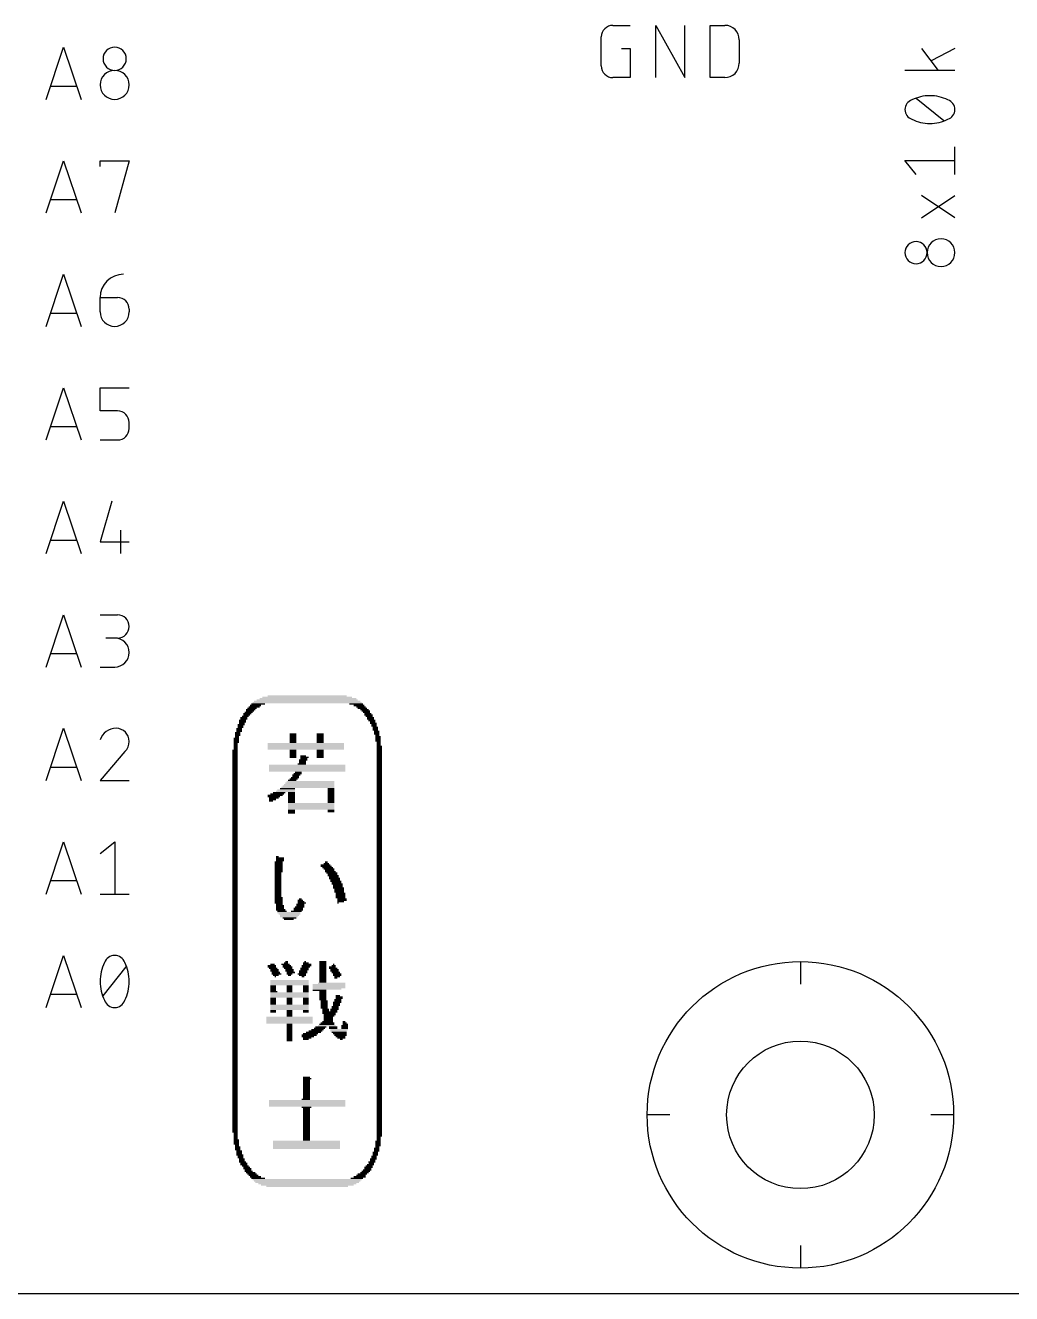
# Model space of a CAD drawing. Extents: x 0 to 97.8, y 0 to 76.4.
# Drawn here: x 53.65 to 75.73, y 0 to 28.38 of the extents above; entities that cross this region are included whole.
import ezdxf

# ---------------------------------------------------------------- set-up
doc = ezdxf.new("R2010")
doc.units = 0
doc.layers.add('20', color=30, linetype='CONTINUOUS')
doc.layers.add('21', color=253, linetype='CONTINUOUS')

# ---------------------------------------------------------------- blocks, each defined once
blk = doc.blocks.new('RECT')
blk.add_solid([(-0.5, -0.5), (0.5, -0.5), (-0.5, 0.5), (0.5, 0.5)])

msp = doc.modelspace()

# ---------------------------------------------------------------- linework, layer by layer
at = {"layer": '20'}
msp.add_line((12, 0), (83, 0), dxfattribs=at)
msp.add_circle((71, 4), 1.651, dxfattribs=at)
at = {"layer": '21'}
for p, q in [((66.8038, 28.378), (67.1933, 28.378)), ((67.7634, 27.2096), (67.7634, 28.378)), ((67.7634, 28.378), (68.4125, 27.2096)), ((68.4125, 27.2096), (68.4125, 28.378)), ((68.9826, 27.2096), (68.9826, 28.378)), ((68.9826, 28.378), (69.3071, 28.378)), ((66.5442, 27.4692), (66.5442, 28.1183)), ((54.1208, 26.7208), (54.5103, 27.8892)), ((54.5103, 27.8892), (54.8997, 26.7208)), ((66.9986, 27.8587), (67.1933, 27.8587)), ((67.1933, 27.8587), (67.1933, 27.2096)), ((69.6317, 28.0534), (69.6317, 27.5341)), ((73.7119, 27.8638), (74.0844, 27.3671)), ((74.4569, 27.8638), (73.9292, 27.5844)), ((74.4569, 27.3671), (73.3393, 27.3671)), ((54.8024, 27.0129), (54.2182, 27.0129)), ((67.1933, 27.2096), (66.8038, 27.2096)), ((69.3071, 27.2096), (68.9826, 27.2096)), ((74.2086, 26.2453), (73.5877, 26.742)), ((74.4569, 25.0402), (74.4569, 25.6611)), ((54.1208, 24.1808), (54.5103, 25.3492)), ((54.5103, 25.3492), (54.8997, 24.1808)), ((55.3287, 25.2194), (55.3287, 25.3492)), ((55.3287, 25.3492), (55.9778, 25.3492)), ((55.9778, 25.3492), (55.6533, 24.1808)), ((73.5877, 25.0402), (73.3393, 25.3506)), ((73.3393, 25.3506), (74.4569, 25.3506)), ((54.8024, 24.4729), (54.2182, 24.4729)), ((74.4569, 24.0736), (73.7119, 24.5703)), ((73.7119, 24.0736), (74.4569, 24.5703)), ((54.1208, 21.6408), (54.5103, 22.8092)), ((54.5103, 22.8092), (54.8997, 21.6408)), ((55.3287, 22.2899), (55.7182, 22.2899)), ((55.3287, 21.9654), (55.3287, 22.2899)), ((54.8024, 21.9329), (54.2182, 21.9329)), ((55.9778, 22.0303), (55.9778, 21.9654)), ((54.1208, 19.1008), (54.5103, 20.2692)), ((54.5103, 20.2692), (54.8997, 19.1008)), ((55.3287, 19.7499), (55.3287, 20.2692)), ((55.3287, 20.2692), (55.9778, 20.2692)), ((55.7182, 19.7499), (55.3287, 19.7499)), ((54.8024, 19.3929), (54.2182, 19.3929)), ((55.9778, 19.3604), (55.9778, 19.4903)), ((55.3287, 19.1008), (55.7182, 19.1008)), ((54.1208, 16.5608), (54.5103, 17.7292)), ((54.5103, 17.7292), (54.8997, 16.5608)), ((55.5884, 17.7292), (55.3287, 16.8204)), ((55.7831, 17.0801), (55.7831, 16.5608)), ((54.8024, 16.8529), (54.2182, 16.8529)), ((55.3287, 16.8204), (55.9778, 16.8204)), ((54.1208, 14.0208), (54.5103, 15.1892)), ((54.5103, 15.1892), (54.8997, 14.0208)), ((55.3287, 15.1892), (55.7182, 15.1892)), ((55.7182, 14.6699), (55.4585, 14.6699)), ((54.8024, 14.3129), (54.2182, 14.3129)), ((55.3287, 14.0208), (55.6533, 14.0208)), ((54.1208, 11.4808), (54.5103, 12.6492)), ((54.5103, 12.6492), (54.8997, 11.4808)), ((55.8805, 12.1299), (55.3287, 11.4808)), ((54.8024, 11.7729), (54.2182, 11.7729)), ((55.3287, 11.4808), (55.9778, 11.4808)), ((54.1208, 8.9408), (54.5103, 10.1092)), ((54.5103, 10.1092), (54.8997, 8.9408)), ((55.3287, 9.8496), (55.6533, 10.1092)), ((55.6533, 10.1092), (55.6533, 8.9408)), ((54.8024, 9.2329), (54.2182, 9.2329)), ((55.3287, 8.9408), (55.9778, 8.9408)), ((54.1208, 6.4008), (54.5103, 7.5692)), ((54.5103, 7.5692), (54.8997, 6.4008)), ((71, 7.429), (71, 6.921)), ((55.3936, 6.6604), (55.9129, 7.3096)), ((54.8024, 6.6929), (54.2182, 6.6929)), ((68.079, 4), (67.571, 4)), ((74.429, 4), (73.921, 4)), ((71, 1.079), (71, 0.571))]:
    msp.add_line(p, q, dxfattribs=at)
msp.add_circle((71, 4), 3.429, dxfattribs=at)
for centre, radius, start, end in [((69.3071, 28.0534), 0.3246, 0, 90), ((66.8038, 28.1183), 0.2596, 90.0007, 180), ((55.6533, 27.6296), 0.2596, 0, 180), ((55.6533, 27.6296), 0.2596, 180, 0), ((69.3071, 27.5341), 0.3246, 269.9994, 0), ((55.6533, 27.0454), 0.3246, 0, 180), ((66.8038, 27.4692), 0.2596, 180, 270), ((55.6533, 27.0454), 0.3246, 180, 0), ((73.569, 26.4936), 0.2297, 108.9225, 180), ((73.8981, 25.8831), 0.921, 90, 115.9897), ((73.8981, 25.8831), 0.921, 64.0104, 90.0001), ((74.2272, 26.4936), 0.2297, 359.9998, 71.0759), ((73.5691, 26.4936), 0.2297, 179.9998, 251.0761), ((74.2272, 26.4936), 0.2297, 288.9251, 360), ((73.8981, 27.1042), 0.921, 244.0111, 270), ((73.8981, 27.1042), 0.921, 269.9999, 295.9887), ((74.1465, 23.2932), 0.3104, 90, 270), ((74.1465, 23.2932), 0.3104, 270, 90), ((73.5877, 23.2932), 0.2484, 90, 270), ((73.5877, 23.2932), 0.2484, 270, 90), ((55.848, 22.2899), 0.5193, 90.0003, 180), ((55.7182, 22.0303), 0.2596, 0, 90), ((55.6533, 21.9654), 0.3246, 180, 0), ((55.7182, 19.4903), 0.2596, 0, 90), ((55.7182, 19.3604), 0.2596, 270, 0), ((55.7182, 14.9296), 0.2596, 270, 90), ((55.6533, 14.3454), 0.3246, 270, 90), ((55.6857, 12.2739), 0.3753, 90.0001, 162.0549), ((55.6857, 12.3571), 0.2921, 0, 90), ((55.6641, 12.3571), 0.3138, 313.604, 359.9996), ((56.2916, 6.985), 0.9628, 154.0109, 180.0001), ((55.6533, 7.329), 0.2402, 90, 161.0751), ((55.6533, 7.329), 0.2402, 18.9248, 90.0002), ((55.015, 6.985), 0.9629, 359.9999, 25.9891), ((56.2916, 6.985), 0.9629, 180, 205.9888), ((55.0149, 6.985), 0.9629, 334.0112, 360), ((55.6533, 6.641), 0.2402, 198.9254, 269.9998), ((55.6533, 6.641), 0.2402, 270, 341.0747)]:
    msp.add_arc(centre, radius, start, end, dxfattribs=at)

# ---------------------------------------------------------------- block references
at = {"layer": '21', "yscale": 0.0305}
for p, xscale in [((59.9622, 13.3423), 2.0117), ((59.9622, 13.3728), 1.7678), ((58.6973, 13.068), 0.2134), ((58.7278, 13.0985), 0.2134), ((58.7735, 13.129), 0.2438), ((58.804, 13.1594), 0.2438), ((58.8649, 13.1899), 0.3048), ((59.9622, 13.2204), 2.4384), ((59.9622, 13.2509), 2.3774), ((59.9622, 13.2814), 2.2555), ((59.9774, 13.3118), 2.1641), ((61.0595, 13.1899), 0.3048), ((61.1204, 13.1594), 0.2438), ((61.1662, 13.129), 0.2134), ((61.1966, 13.0985), 0.2134), ((61.2424, 13.068), 0.1829), ((58.5144, 12.8242), 0.1524), ((58.5144, 12.7937), 0.1524), ((58.4992, 12.7632), 0.1219), ((58.5449, 12.8851), 0.1524), ((58.5449, 12.8546), 0.1524), ((58.5754, 12.9156), 0.1524), ((58.6211, 12.9766), 0.1829), ((58.6058, 12.9461), 0.1524), ((58.6516, 13.007), 0.1829), ((58.682, 13.0375), 0.1829), ((61.2728, 13.0375), 0.1829), ((61.2881, 13.007), 0.1524), ((61.3338, 12.9461), 0.1829), ((61.3186, 12.9766), 0.1524), ((61.349, 12.9156), 0.1524), ((61.3795, 12.8851), 0.1524), ((61.3795, 12.8546), 0.1524), ((61.41, 12.8242), 0.1524), ((61.4252, 12.7937), 0.1219), ((61.4405, 12.7632), 0.1524), ((58.4077, 12.5498), 0.1219), ((58.4077, 12.5194), 0.1219), ((58.4077, 12.4889), 0.1219), ((58.4382, 12.6413), 0.1219), ((58.4382, 12.6108), 0.1219), ((58.4382, 12.5803), 0.1219), ((58.4839, 12.7327), 0.1524), ((58.4687, 12.7022), 0.1219), ((58.4687, 12.6718), 0.1219), ((59.6422, 12.5194), 0.1524), ((59.6422, 12.4889), 0.1524), ((60.2518, 12.5194), 0.1524), ((60.2518, 12.4889), 0.1524), ((61.4557, 12.7327), 0.1219), ((61.4557, 12.7022), 0.1219), ((61.4862, 12.6718), 0.1219), ((61.4862, 12.6413), 0.1219), ((61.4862, 12.6108), 0.1219), ((61.5167, 12.5803), 0.1219), ((61.5167, 12.5498), 0.1219), ((61.5167, 12.5194), 0.1219), ((61.5319, 12.4889), 0.0914), ((58.3772, 12.4279), 0.1219), ((58.3772, 12.3974), 0.1219), ((58.3772, 12.367), 0.1219), ((58.3772, 12.3365), 0.1219), ((58.362, 12.306), 0.0914), ((58.362, 12.2755), 0.0914), ((58.362, 12.245), 0.0914), ((58.362, 12.2146), 0.0914), ((58.3925, 12.4584), 0.0914), ((59.9317, 12.306), 1.7069), ((59.9317, 12.2755), 1.7069), ((59.9317, 12.245), 1.7069), ((59.9317, 12.2146), 1.7069), ((59.6422, 12.4584), 0.1524), ((59.6422, 12.4279), 0.1524), ((59.6422, 12.3974), 0.1524), ((59.6422, 12.367), 0.1524), ((59.6422, 12.3365), 0.1524), ((60.2518, 12.4584), 0.1524), ((60.2518, 12.4279), 0.1524), ((60.2518, 12.3974), 0.1524), ((60.2518, 12.367), 0.1524), ((60.2518, 12.3365), 0.1524), ((61.5472, 12.4584), 0.1219), ((61.5472, 12.4279), 0.1219), ((61.5472, 12.3974), 0.1219), ((61.5472, 12.367), 0.1219), ((61.5776, 12.245), 0.1219), ((61.5776, 12.2146), 0.1219), ((61.5624, 12.3365), 0.0914), ((61.5624, 12.306), 0.0914), ((61.5624, 12.2755), 0.0914), ((58.3468, 12.1536), 0.1219), ((58.3468, 12.1231), 0.1219), ((58.3468, 12.0926), 0.1219), ((58.3468, 12.0622), 0.1219), ((58.3468, 12.0317), 0.1219), ((58.3468, 12.0012), 0.1219), ((58.3468, 11.9707), 0.1219), ((58.3468, 11.9402), 0.1219), ((58.3468, 11.9098), 0.1219), ((58.362, 12.1841), 0.0914), ((59.9317, 12.1841), 1.7069), ((59.6422, 12.1536), 0.1524), ((59.6422, 12.1231), 0.1524), ((59.6422, 12.0926), 0.1524), ((59.6422, 12.0622), 0.1524), ((59.6422, 12.0317), 0.1524), ((59.6422, 12.0012), 0.1524), ((59.8555, 11.9098), 0.1524), ((59.8708, 11.9402), 0.1829), ((59.9012, 12.0012), 0.1829), ((59.886, 11.9707), 0.1524), ((59.8708, 12.0317), 0.1219), ((60.2518, 12.1536), 0.1524), ((60.2518, 12.1231), 0.1524), ((60.2518, 12.0926), 0.1524), ((60.2518, 12.0622), 0.1524), ((60.2518, 12.0317), 0.1524), ((60.2518, 12.0012), 0.1524), ((61.5776, 12.1841), 0.1219), ((61.5776, 12.1536), 0.1219), ((61.5776, 12.1231), 0.1219), ((61.5776, 12.0926), 0.1219), ((61.5776, 12.0622), 0.1219), ((61.5776, 12.0317), 0.1219), ((61.5776, 12.0012), 0.1219), ((61.5776, 11.9707), 0.1219), ((61.5776, 11.9402), 0.1219), ((61.5776, 11.9098), 0.1219), ((58.3468, 11.8793), 0.1219), ((58.3468, 11.8488), 0.1219), ((58.3468, 11.8183), 0.1219), ((58.3468, 11.7878), 0.1219), ((58.3468, 11.7574), 0.1219), ((58.3468, 11.7269), 0.1219), ((58.3468, 11.6964), 0.1219), ((58.3468, 11.6659), 0.1219), ((58.3468, 11.6354), 0.1219), ((59.9622, 11.8183), 1.7069), ((59.9622, 11.7878), 1.7069), ((59.9622, 11.7574), 1.7069), ((59.9622, 11.7269), 1.7069), ((59.9622, 11.6964), 1.7069), ((59.7488, 11.6354), 0.1829), ((59.7641, 11.6659), 0.1524), ((59.8403, 11.8488), 0.1829), ((59.8555, 11.8793), 0.1524), ((61.5776, 11.8793), 0.1219), ((61.5776, 11.8488), 0.1219), ((61.5776, 11.8183), 0.1219), ((61.5776, 11.7878), 0.1219), ((61.5776, 11.7574), 0.1219), ((61.5776, 11.7269), 0.1219), ((61.5776, 11.6964), 0.1219), ((61.5776, 11.6659), 0.1219), ((61.5776, 11.6354), 0.1219), ((58.3468, 11.605), 0.1219), ((58.3468, 11.5745), 0.1219), ((58.3468, 11.544), 0.1219), ((58.3468, 11.5135), 0.1219), ((58.3468, 11.483), 0.1219), ((58.3468, 11.4526), 0.1219), ((58.3468, 11.4221), 0.1219), ((58.3468, 11.3916), 0.1219), ((58.3468, 11.3611), 0.1219), ((59.9927, 11.3611), 1.1582), ((60.0079, 11.3916), 1.1278), ((60.0232, 11.4221), 1.0973), ((60.0384, 11.4526), 1.0668), ((59.6269, 11.483), 0.1829), ((59.6574, 11.5135), 0.1829), ((59.6879, 11.544), 0.1829), ((59.7031, 11.5745), 0.1524), ((59.7184, 11.605), 0.1829), ((61.5776, 11.605), 0.1219), ((61.5776, 11.5745), 0.1219), ((61.5776, 11.544), 0.1219), ((61.5776, 11.5135), 0.1219), ((61.5776, 11.483), 0.1219), ((61.5776, 11.4526), 0.1219), ((61.5776, 11.4221), 0.1219), ((61.5776, 11.3916), 0.1219), ((61.5776, 11.3611), 0.1219), ((58.3468, 11.3306), 0.1219), ((58.3468, 11.3002), 0.1219), ((58.3468, 11.2697), 0.1219), ((58.3468, 11.2392), 0.1219), ((58.3468, 11.2087), 0.1219), ((58.3468, 11.1782), 0.1219), ((58.3468, 11.1478), 0.1219), ((58.3468, 11.1173), 0.1219), ((58.3468, 11.0868), 0.1219), ((58.3468, 11.0563), 0.1219), ((59.2459, 11.1478), 0.3353), ((59.2154, 11.1173), 0.2743), ((59.2154, 11.0868), 0.2134), ((59.185, 11.0563), 0.1524), ((59.2916, 11.1782), 0.3048), ((59.3374, 11.2087), 0.2743), ((59.4745, 11.2392), 0.4267), ((59.4898, 11.2697), 0.3962), ((59.5202, 11.3002), 0.3353), ((59.9774, 11.3306), 1.1887), ((59.6117, 11.2087), 0.1524), ((59.6117, 11.1782), 0.1524), ((59.6117, 11.1478), 0.1524), ((59.6117, 11.1173), 0.1524), ((59.6117, 11.0868), 0.1524), ((59.6117, 11.0563), 0.1524), ((60.4956, 11.3002), 0.1524), ((60.4956, 11.2697), 0.1524), ((60.4956, 11.2392), 0.1524), ((60.4956, 11.2087), 0.1524), ((60.4956, 11.1782), 0.1524), ((60.4956, 11.1478), 0.1524), ((60.4956, 11.1173), 0.1524), ((60.4956, 11.0868), 0.1524), ((60.4956, 11.0563), 0.1524), ((61.5776, 11.3306), 0.1219), ((61.5776, 11.3002), 0.1219), ((61.5776, 11.2697), 0.1219), ((61.5776, 11.2392), 0.1219), ((61.5776, 11.2087), 0.1219), ((61.5776, 11.1782), 0.1219), ((61.5776, 11.1478), 0.1219), ((61.5776, 11.1173), 0.1219), ((61.5776, 11.0868), 0.1219), ((61.5776, 11.0563), 0.1219), ((58.3468, 11.0258), 0.1219), ((58.3468, 10.9954), 0.1219), ((58.3468, 10.9649), 0.1219), ((58.3468, 10.9344), 0.1219), ((58.3468, 10.9039), 0.1219), ((58.3468, 10.8734), 0.1219), ((58.3468, 10.843), 0.1219), ((58.3468, 10.8125), 0.1219), ((58.3468, 10.782), 0.1219), ((59.1545, 11.0258), 0.0914), ((59.6117, 11.0258), 0.1524), ((59.6117, 10.9954), 0.1524), ((60.0536, 10.9649), 1.0363), ((60.0536, 10.9344), 1.0363), ((60.0536, 10.9039), 1.0363), ((60.0536, 10.8734), 1.0363), ((60.0536, 10.843), 1.0363), ((59.6117, 10.8125), 0.1524), ((59.6117, 10.782), 0.1524), ((60.4956, 11.0258), 0.1524), ((60.4956, 10.9954), 0.1524), ((60.4956, 10.8125), 0.1524), ((60.4956, 10.782), 0.1524), ((61.5776, 11.0258), 0.1219), ((61.5776, 10.9954), 0.1219), ((61.5776, 10.9649), 0.1219), ((61.5776, 10.9344), 0.1219), ((61.5776, 10.9039), 0.1219), ((61.5776, 10.8734), 0.1219), ((61.5776, 10.843), 0.1219), ((61.5776, 10.8125), 0.1219), ((61.5776, 10.782), 0.1219), ((58.3468, 10.7515), 0.1219), ((58.3468, 10.721), 0.1219), ((58.3468, 10.6906), 0.1219), ((58.3468, 10.6601), 0.1219), ((58.3468, 10.6296), 0.1219), ((58.3468, 10.5991), 0.1219), ((58.3468, 10.5686), 0.1219), ((58.3468, 10.5382), 0.1219), ((58.3468, 10.5077), 0.1219), ((59.6117, 10.7515), 0.1524), ((61.5776, 10.7515), 0.1219), ((61.5776, 10.721), 0.1219), ((61.5776, 10.6906), 0.1219), ((61.5776, 10.6601), 0.1219), ((61.5776, 10.6296), 0.1219), ((61.5776, 10.5991), 0.1219), ((61.5776, 10.5686), 0.1219), ((61.5776, 10.5382), 0.1219), ((61.5776, 10.5077), 0.1219), ((58.3468, 10.4772), 0.1219), ((58.3468, 10.4467), 0.1219), ((58.3468, 10.4162), 0.1219), ((58.3468, 10.3858), 0.1219), ((58.3468, 10.3553), 0.1219), ((58.3468, 10.3248), 0.1219), ((58.3468, 10.2943), 0.1219), ((58.3468, 10.2638), 0.1219), ((58.3468, 10.2334), 0.1219), ((58.3468, 10.2029), 0.1219), ((61.5776, 10.4772), 0.1219), ((61.5776, 10.4467), 0.1219), ((61.5776, 10.4162), 0.1219), ((61.5776, 10.3858), 0.1219), ((61.5776, 10.3553), 0.1219), ((61.5776, 10.3248), 0.1219), ((61.5776, 10.2943), 0.1219), ((61.5776, 10.2638), 0.1219), ((61.5776, 10.2334), 0.1219), ((61.5776, 10.2029), 0.1219), ((58.3468, 10.1724), 0.1219), ((58.3468, 10.1419), 0.1219), ((58.3468, 10.1114), 0.1219), ((58.3468, 10.081), 0.1219), ((58.3468, 10.0505), 0.1219), ((58.3468, 10.02), 0.1219), ((58.3468, 9.9895), 0.1219), ((58.3468, 9.959), 0.1219), ((58.3468, 9.9286), 0.1219), ((61.5776, 10.1724), 0.1219), ((61.5776, 10.1419), 0.1219), ((61.5776, 10.1114), 0.1219), ((61.5776, 10.081), 0.1219), ((61.5776, 10.0505), 0.1219), ((61.5776, 10.02), 0.1219), ((61.5776, 9.9895), 0.1219), ((61.5776, 9.959), 0.1219), ((61.5776, 9.9286), 0.1219), ((58.3468, 9.8981), 0.1219), ((58.3468, 9.8676), 0.1219), ((58.3468, 9.8371), 0.1219), ((58.3468, 9.8066), 0.1219), ((58.3468, 9.7762), 0.1219), ((58.3468, 9.7457), 0.1219), ((58.3468, 9.7152), 0.1219), ((58.3468, 9.6847), 0.1219), ((58.3468, 9.6542), 0.1219), ((59.3221, 9.6542), 0.1829), ((59.2916, 9.7762), 0.061), ((59.3526, 9.7457), 0.1829), ((59.3526, 9.7152), 0.1829), ((59.3526, 9.6847), 0.1829), ((60.3889, 9.6542), 0.061), ((61.5776, 9.8981), 0.1219), ((61.5776, 9.8676), 0.1219), ((61.5776, 9.8371), 0.1219), ((61.5776, 9.8066), 0.1219), ((61.5776, 9.7762), 0.1219), ((61.5776, 9.7457), 0.1219), ((61.5776, 9.7152), 0.1219), ((61.5776, 9.6847), 0.1219), ((61.5776, 9.6542), 0.1219), ((58.3468, 9.6238), 0.1219), ((58.3468, 9.5933), 0.1219), ((58.3468, 9.5628), 0.1219), ((58.3468, 9.5323), 0.1219), ((58.3468, 9.5018), 0.1219), ((58.3468, 9.4714), 0.1219), ((58.3468, 9.4409), 0.1219), ((58.3468, 9.4104), 0.1219), ((58.3468, 9.3799), 0.1219), ((59.3221, 9.6238), 0.1829), ((59.3221, 9.5933), 0.1829), ((59.3221, 9.5628), 0.1829), ((59.3221, 9.5323), 0.1829), ((59.3221, 9.5018), 0.1829), ((59.3221, 9.4714), 0.1829), ((59.3221, 9.4409), 0.1829), ((59.3069, 9.4104), 0.1524), ((59.3069, 9.3799), 0.1524), ((60.3737, 9.5933), 0.2134), ((60.3889, 9.5628), 0.2438), ((60.4194, 9.5323), 0.2438), ((60.3889, 9.6238), 0.1219), ((60.4499, 9.5018), 0.2438), ((60.4651, 9.4714), 0.2134), ((60.4804, 9.4409), 0.2438), ((60.5108, 9.4104), 0.2438), ((60.5261, 9.3799), 0.2134), ((61.5776, 9.6238), 0.1219), ((61.5776, 9.5933), 0.1219), ((61.5776, 9.5628), 0.1219), ((61.5776, 9.5323), 0.1219), ((61.5776, 9.5018), 0.1219), ((61.5776, 9.4714), 0.1219), ((61.5776, 9.4409), 0.1219), ((61.5776, 9.4104), 0.1219), ((61.5776, 9.3799), 0.1219), ((58.3468, 9.3494), 0.1219), ((58.3468, 9.319), 0.1219), ((58.3468, 9.2885), 0.1219), ((58.3468, 9.258), 0.1219), ((58.3468, 9.2275), 0.1219), ((58.3468, 9.197), 0.1219), ((58.3468, 9.1666), 0.1219), ((58.3468, 9.1361), 0.1219), ((58.3468, 9.1056), 0.1219), ((58.3468, 9.0751), 0.1219), ((59.3069, 9.3494), 0.1524), ((59.3069, 9.319), 0.1524), ((59.3069, 9.2885), 0.1524), ((59.3069, 9.258), 0.1524), ((59.3069, 9.2275), 0.1524), ((59.3069, 9.197), 0.1524), ((59.3069, 9.1666), 0.1524), ((59.3069, 9.1361), 0.1524), ((59.3069, 9.1056), 0.1524), ((59.3069, 9.0751), 0.1524), ((60.5413, 9.3494), 0.2438), ((60.5566, 9.319), 0.2134), ((60.5718, 9.2885), 0.2438), ((60.587, 9.258), 0.2134), ((60.6023, 9.2275), 0.2438), ((60.6175, 9.197), 0.2134), ((60.6328, 9.1666), 0.2438), ((60.648, 9.1361), 0.2134), ((60.648, 9.1056), 0.2134), ((60.6632, 9.0751), 0.2438), ((61.5776, 9.3494), 0.1219), ((61.5776, 9.319), 0.1219), ((61.5776, 9.2885), 0.1219), ((61.5776, 9.258), 0.1219), ((61.5776, 9.2275), 0.1219), ((61.5776, 9.197), 0.1219), ((61.5776, 9.1666), 0.1219), ((61.5776, 9.1361), 0.1219), ((61.5776, 9.1056), 0.1219), ((61.5776, 9.0751), 0.1219), ((58.3468, 9.0446), 0.1219), ((58.3468, 9.0142), 0.1219), ((58.3468, 8.9837), 0.1219), ((58.3468, 8.9532), 0.1219), ((58.3468, 8.9227), 0.1219), ((58.3468, 8.8922), 0.1219), ((58.3468, 8.8618), 0.1219), ((58.3468, 8.8313), 0.1219), ((58.3468, 8.8008), 0.1219), ((59.3221, 8.8618), 0.1829), ((59.3221, 8.8313), 0.1829), ((59.3221, 8.8008), 0.1829), ((59.3069, 9.0446), 0.1524), ((59.3069, 9.0142), 0.1524), ((59.3069, 8.9837), 0.1524), ((59.3069, 8.9532), 0.1524), ((59.3069, 8.9227), 0.1524), ((59.3069, 8.8922), 0.1524), ((59.8098, 8.8008), 0.1219), ((59.8098, 8.8313), 0.061), ((60.6785, 9.0446), 0.2134), ((60.6785, 9.0142), 0.2134), ((60.6785, 8.9837), 0.2134), ((60.709, 8.9532), 0.2134), ((60.709, 8.9227), 0.2134), ((60.709, 8.8922), 0.2134), ((60.709, 8.8618), 0.2134), ((60.7394, 8.8313), 0.2134), ((60.7394, 8.8008), 0.2134), ((61.5776, 9.0446), 0.1219), ((61.5776, 9.0142), 0.1219), ((61.5776, 8.9837), 0.1219), ((61.5776, 8.9532), 0.1219), ((61.5776, 8.9227), 0.1219), ((61.5776, 8.8922), 0.1219), ((61.5776, 8.8618), 0.1219), ((61.5776, 8.8313), 0.1219), ((61.5776, 8.8008), 0.1219), ((58.3468, 8.7703), 0.1219), ((58.3468, 8.7398), 0.1219), ((58.3468, 8.7094), 0.1219), ((58.3468, 8.6789), 0.1219), ((58.3468, 8.6484), 0.1219), ((58.3468, 8.6179), 0.1219), ((58.3468, 8.5874), 0.1219), ((58.3468, 8.557), 0.1219), ((58.3468, 8.5265), 0.1219), ((59.3221, 8.7703), 0.1829), ((59.3221, 8.7398), 0.1829), ((59.3678, 8.5874), 0.2134), ((59.3374, 8.7094), 0.1524), ((59.3526, 8.6789), 0.1829), ((59.3526, 8.6484), 0.1829), ((59.3526, 8.6179), 0.1829), ((59.3983, 8.557), 0.2134), ((59.5507, 8.5265), 0.5182), ((59.7184, 8.557), 0.2438), ((59.7641, 8.6179), 0.2134), ((59.7641, 8.5874), 0.2134), ((59.7946, 8.6484), 0.2134), ((59.8098, 8.7094), 0.1829), ((59.8098, 8.6789), 0.1829), ((59.825, 8.7703), 0.1524), ((59.8403, 8.7398), 0.1829), ((60.709, 8.7703), 0.1524), ((60.648, 8.7398), 0.0305), ((61.5776, 8.7703), 0.1219), ((61.5776, 8.7398), 0.1219), ((61.5776, 8.7094), 0.1219), ((61.5776, 8.6789), 0.1219), ((61.5776, 8.6484), 0.1219), ((61.5776, 8.6179), 0.1219), ((61.5776, 8.5874), 0.1219), ((61.5776, 8.557), 0.1219), ((61.5776, 8.5265), 0.1219), ((58.3468, 8.496), 0.1219), ((58.3468, 8.4655), 0.1219), ((58.3468, 8.435), 0.1219), ((58.3468, 8.4046), 0.1219), ((58.3468, 8.3741), 0.1219), ((58.3468, 8.3436), 0.1219), ((58.3468, 8.3131), 0.1219), ((58.3468, 8.2826), 0.1219), ((58.3468, 8.2522), 0.1219), ((58.3468, 8.2217), 0.1219), ((59.566, 8.496), 0.4877), ((59.5507, 8.435), 0.3962), ((59.566, 8.4655), 0.4267), ((59.566, 8.4046), 0.3048), ((59.5507, 8.3741), 0.2134), ((61.5776, 8.496), 0.1219), ((61.5776, 8.4655), 0.1219), ((61.5776, 8.435), 0.1219), ((61.5776, 8.4046), 0.1219), ((61.5776, 8.3741), 0.1219), ((61.5776, 8.3436), 0.1219), ((61.5776, 8.3131), 0.1219), ((61.5776, 8.2826), 0.1219), ((61.5776, 8.2522), 0.1219), ((61.5776, 8.2217), 0.1219), ((58.3468, 8.1912), 0.1219), ((58.3468, 8.1607), 0.1219), ((58.3468, 8.1302), 0.1219), ((58.3468, 8.0998), 0.1219), ((58.3468, 8.0693), 0.1219), ((58.3468, 8.0388), 0.1219), ((58.3468, 8.0083), 0.1219), ((58.3468, 7.9778), 0.1219), ((58.3468, 7.9474), 0.1219), ((61.5776, 8.1912), 0.1219), ((61.5776, 8.1607), 0.1219), ((61.5776, 8.1302), 0.1219), ((61.5776, 8.0998), 0.1219), ((61.5776, 8.0693), 0.1219), ((61.5776, 8.0388), 0.1219), ((61.5776, 8.0083), 0.1219), ((61.5776, 7.9778), 0.1219), ((61.5776, 7.9474), 0.1219), ((58.3468, 7.9169), 0.1219), ((58.3468, 7.8864), 0.1219), ((58.3468, 7.8559), 0.1219), ((58.3468, 7.8254), 0.1219), ((58.3468, 7.795), 0.1219), ((58.3468, 7.7645), 0.1219), ((58.3468, 7.734), 0.1219), ((58.3468, 7.7035), 0.1219), ((58.3468, 7.673), 0.1219), ((61.5776, 7.9169), 0.1219), ((61.5776, 7.8864), 0.1219), ((61.5776, 7.8559), 0.1219), ((61.5776, 7.8254), 0.1219), ((61.5776, 7.795), 0.1219), ((61.5776, 7.7645), 0.1219), ((61.5776, 7.734), 0.1219), ((61.5776, 7.7035), 0.1219), ((61.5776, 7.673), 0.1219), ((58.3468, 7.6426), 0.1219), ((58.3468, 7.6121), 0.1219), ((58.3468, 7.5816), 0.1219), ((58.3468, 7.5511), 0.1219), ((58.3468, 7.5206), 0.1219), ((58.3468, 7.4902), 0.1219), ((58.3468, 7.4597), 0.1219), ((58.3468, 7.4292), 0.1219), ((58.3468, 7.3987), 0.1219), ((58.3468, 7.3682), 0.1219), ((59.185, 7.3682), 0.0914), ((59.4745, 7.3682), 0.1829), ((59.4898, 7.3987), 0.0914), ((59.505, 7.4292), 0.061), ((59.9317, 7.3987), 0.1219), ((59.9622, 7.3682), 0.1829), ((59.9165, 7.4292), 0.0305), ((60.3127, 7.4292), 0.1524), ((60.3127, 7.3987), 0.1524), ((60.3127, 7.3682), 0.1524), ((60.5566, 7.3682), 0.0305), ((61.5776, 7.6426), 0.1219), ((61.5776, 7.6121), 0.1219), ((61.5776, 7.5816), 0.1219), ((61.5776, 7.5511), 0.1219), ((61.5776, 7.5206), 0.1219), ((61.5776, 7.4902), 0.1219), ((61.5776, 7.4597), 0.1219), ((61.5776, 7.4292), 0.1219), ((61.5776, 7.3987), 0.1219), ((61.5776, 7.3682), 0.1219), ((58.3468, 7.3378), 0.1219), ((58.3468, 7.3073), 0.1219), ((58.3468, 7.2768), 0.1219), ((58.3468, 7.2463), 0.1219), ((58.3468, 7.2158), 0.1219), ((58.3468, 7.1854), 0.1219), ((58.3468, 7.1549), 0.1219), ((58.3468, 7.1244), 0.1219), ((58.3468, 7.0939), 0.1219), ((59.1697, 7.3378), 0.1829), ((59.1697, 7.3073), 0.1829), ((59.2002, 7.2768), 0.1829), ((59.2307, 7.2463), 0.1829), ((59.2307, 7.2158), 0.1829), ((59.2764, 7.1549), 0.2134), ((59.2612, 7.1854), 0.1829), ((59.2612, 7.1244), 0.1219), ((59.2459, 7.0939), 0.0305), ((59.5202, 7.3073), 0.2134), ((59.505, 7.3378), 0.1829), ((59.5355, 7.2768), 0.1829), ((59.566, 7.2463), 0.1829), ((59.566, 7.2158), 0.1829), ((59.5964, 7.1854), 0.1829), ((59.566, 7.1549), 0.1219), ((59.566, 7.1244), 0.061), ((59.8403, 7.1549), 0.1829), ((59.8555, 7.1244), 0.1524), ((59.8708, 7.2158), 0.1829), ((59.8708, 7.1854), 0.1829), ((59.9012, 7.2768), 0.1829), ((59.9012, 7.2463), 0.1829), ((59.9317, 7.3073), 0.1829), ((59.947, 7.3378), 0.2134), ((59.8708, 7.0939), 0.061), ((60.3127, 7.3378), 0.1524), ((60.3127, 7.3073), 0.1524), ((60.3127, 7.2768), 0.1524), ((60.3127, 7.2463), 0.1524), ((60.3127, 7.2158), 0.1524), ((60.3127, 7.1854), 0.1524), ((60.3127, 7.1549), 0.1524), ((60.3127, 7.1244), 0.1524), ((60.3127, 7.0939), 0.1524), ((60.5413, 7.2768), 0.1829), ((60.5261, 7.3073), 0.1524), ((60.5718, 7.2463), 0.1829), ((60.5718, 7.2158), 0.1829), ((60.6023, 7.1854), 0.1829), ((60.5566, 7.3378), 0.0914), ((60.6328, 7.1549), 0.1829), ((60.6328, 7.1244), 0.1829), ((60.6328, 7.0939), 0.1219), ((61.5776, 7.3378), 0.1219), ((61.5776, 7.3073), 0.1219), ((61.5776, 7.2768), 0.1219), ((61.5776, 7.2463), 0.1219), ((61.5776, 7.2158), 0.1219), ((61.5776, 7.1854), 0.1219), ((61.5776, 7.1549), 0.1219), ((61.5776, 7.1244), 0.1219), ((61.5776, 7.0939), 0.1219), ((58.3468, 7.0634), 0.1219), ((58.3468, 7.033), 0.1219), ((58.3468, 7.0025), 0.1219), ((58.3468, 6.972), 0.1219), ((58.3468, 6.9415), 0.1219), ((58.3468, 6.911), 0.1219), ((58.3468, 6.8806), 0.1219), ((58.3468, 6.8501), 0.1219), ((58.3468, 6.8196), 0.1219), ((59.566, 7.0025), 0.8534), ((59.566, 6.972), 0.8534), ((59.566, 6.9415), 0.8534), ((59.566, 6.911), 0.8534), ((59.2002, 6.8806), 0.1219), ((59.2002, 6.8501), 0.1219), ((59.2002, 6.8196), 0.1219), ((59.566, 6.8806), 0.1219), ((59.566, 6.8501), 0.1219), ((59.566, 6.8196), 0.1219), ((59.9317, 6.8806), 0.1219), ((59.9317, 6.8501), 0.1219), ((59.9317, 6.8196), 0.1219), ((60.4499, 6.911), 0.7315), ((60.4499, 6.8806), 0.7315), ((60.4499, 6.8501), 0.7315), ((60.4042, 6.8196), 0.6401), ((60.5108, 6.9415), 0.6096), ((60.3127, 7.0634), 0.1524), ((60.3127, 7.033), 0.1524), ((60.3127, 7.0025), 0.1524), ((60.3127, 6.972), 0.1524), ((60.6023, 7.0634), 0.061), ((61.5776, 7.0634), 0.1219), ((61.5776, 7.033), 0.1219), ((61.5776, 7.0025), 0.1219), ((61.5776, 6.972), 0.1219), ((61.5776, 6.9415), 0.1219), ((61.5776, 6.911), 0.1219), ((61.5776, 6.8806), 0.1219), ((61.5776, 6.8501), 0.1219), ((61.5776, 6.8196), 0.1219), ((58.3468, 6.7891), 0.1219), ((58.3468, 6.7586), 0.1219), ((58.3468, 6.7282), 0.1219), ((58.3468, 6.6977), 0.1219), ((58.3468, 6.6672), 0.1219), ((58.3468, 6.6367), 0.1219), ((58.3468, 6.6062), 0.1219), ((58.3468, 6.5758), 0.1219), ((58.3468, 6.5453), 0.1219), ((58.3468, 6.5148), 0.1219), ((59.2154, 6.7586), 0.1524), ((59.2002, 6.7891), 0.1219), ((59.566, 6.7282), 0.8534), ((59.566, 6.6977), 0.8534), ((59.566, 6.6672), 0.8534), ((59.566, 6.6367), 0.8534), ((59.2002, 6.6062), 0.1219), ((59.2002, 6.5758), 0.1219), ((59.2002, 6.5453), 0.1219), ((59.2002, 6.5148), 0.1219), ((59.566, 6.7891), 0.1219), ((59.566, 6.7586), 0.1219), ((59.566, 6.6062), 0.1219), ((59.566, 6.5758), 0.1219), ((59.566, 6.5453), 0.1219), ((59.566, 6.5148), 0.1219), ((59.9317, 6.7891), 0.1219), ((59.9317, 6.7586), 0.1219), ((59.9317, 6.6062), 0.1219), ((59.9317, 6.5758), 0.1219), ((59.9317, 6.5453), 0.1219), ((59.9317, 6.5148), 0.1219), ((60.2365, 6.7891), 0.3048), ((60.3127, 6.7586), 0.1524), ((60.3127, 6.7282), 0.1524), ((60.3127, 6.6977), 0.1524), ((60.3127, 6.6672), 0.1524), ((60.3127, 6.6367), 0.1524), ((60.3127, 6.6062), 0.1524), ((60.3127, 6.5758), 0.1524), ((60.3432, 6.5453), 0.1524), ((60.3432, 6.5148), 0.1524), ((60.6328, 6.5148), 0.1829), ((60.648, 6.5758), 0.1524), ((60.648, 6.5453), 0.1524), ((60.648, 6.6672), 0.0914), ((60.6785, 6.6367), 0.1524), ((60.6785, 6.6062), 0.1524), ((61.5776, 6.7891), 0.1219), ((61.5776, 6.7586), 0.1219), ((61.5776, 6.7282), 0.1219), ((61.5776, 6.6977), 0.1219), ((61.5776, 6.6672), 0.1219), ((61.5776, 6.6367), 0.1219), ((61.5776, 6.6062), 0.1219), ((61.5776, 6.5758), 0.1219), ((61.5776, 6.5453), 0.1219), ((61.5776, 6.5148), 0.1219), ((58.3468, 6.4843), 0.1219), ((58.3468, 6.4538), 0.1219), ((58.3468, 6.4234), 0.1219), ((58.3468, 6.3929), 0.1219), ((58.3468, 6.3624), 0.1219), ((58.3468, 6.3319), 0.1219), ((58.3468, 6.3014), 0.1219), ((58.3468, 6.271), 0.1219), ((58.3468, 6.2405), 0.1219), ((59.2002, 6.4843), 0.1219), ((59.566, 6.4538), 0.8534), ((59.566, 6.4234), 0.8534), ((59.566, 6.3929), 0.8534), ((59.566, 6.3624), 0.8534), ((59.2002, 6.3319), 0.1219), ((59.2002, 6.3014), 0.1219), ((59.566, 6.4843), 0.1219), ((59.566, 6.3319), 0.1219), ((59.566, 6.3014), 0.1219), ((59.566, 6.271), 0.1219), ((59.566, 6.2405), 0.1219), ((59.9317, 6.4843), 0.1219), ((59.9317, 6.3319), 0.1219), ((59.9317, 6.3014), 0.1219), ((60.3432, 6.4843), 0.1524), ((60.3432, 6.4538), 0.1524), ((60.3432, 6.4234), 0.1524), ((60.3432, 6.3929), 0.1524), ((60.4651, 6.3014), 0.3353), ((60.3737, 6.3624), 0.1524), ((60.3737, 6.3319), 0.1524), ((60.4499, 6.271), 0.3048), ((60.4651, 6.2405), 0.2743), ((60.5718, 6.3624), 0.1829), ((60.5566, 6.3319), 0.1524), ((60.587, 6.4234), 0.1524), ((60.587, 6.3929), 0.1524), ((60.6175, 6.4843), 0.1524), ((60.6175, 6.4538), 0.1524), ((61.5776, 6.4843), 0.1219), ((61.5776, 6.4538), 0.1219), ((61.5776, 6.4234), 0.1219), ((61.5776, 6.3929), 0.1219), ((61.5776, 6.3624), 0.1219), ((61.5776, 6.3319), 0.1219), ((61.5776, 6.3014), 0.1219), ((61.5776, 6.271), 0.1219), ((61.5776, 6.2405), 0.1219), ((58.3468, 6.21), 0.1219), ((58.3468, 6.1795), 0.1219), ((58.3468, 6.149), 0.1219), ((58.3468, 6.1186), 0.1219), ((58.3468, 6.0881), 0.1219), ((58.3468, 6.0576), 0.1219), ((58.3468, 6.0271), 0.1219), ((58.3468, 5.9966), 0.1219), ((58.3468, 5.9662), 0.1219), ((59.566, 6.1795), 1.0363), ((59.566, 6.149), 1.0363), ((59.566, 6.1186), 1.0363), ((59.566, 6.0881), 1.0363), ((59.566, 6.0576), 1.0363), ((59.566, 6.21), 0.1219), ((59.566, 6.0271), 0.1219), ((59.566, 5.9966), 0.1219), ((59.566, 5.9662), 0.1219), ((60.267, 5.9662), 0.2438), ((60.4042, 5.9966), 0.3962), ((60.4042, 6.0271), 0.3353), ((60.4194, 6.0576), 0.3048), ((60.4194, 6.0881), 0.2438), ((60.4346, 6.1795), 0.2134), ((60.4346, 6.149), 0.2134), ((60.4346, 6.1186), 0.2134), ((60.4499, 6.21), 0.2438), ((60.5413, 5.9662), 0.1829), ((60.8004, 5.9966), 0.1524), ((60.8004, 5.9662), 0.1524), ((60.7852, 6.0881), 0.061), ((60.8004, 6.0576), 0.0914), ((60.8156, 6.0271), 0.1219), ((61.5776, 6.21), 0.1219), ((61.5776, 6.1795), 0.1219), ((61.5776, 6.149), 0.1219), ((61.5776, 6.1186), 0.1219), ((61.5776, 6.0881), 0.1219), ((61.5776, 6.0576), 0.1219), ((61.5776, 6.0271), 0.1219), ((61.5776, 5.9966), 0.1219), ((61.5776, 5.9662), 0.1219), ((58.3468, 5.9357), 0.1219), ((58.3468, 5.9052), 0.1219), ((58.3468, 5.8747), 0.1219), ((58.3468, 5.8442), 0.1219), ((58.3468, 5.8138), 0.1219), ((58.3468, 5.7833), 0.1219), ((58.3468, 5.7528), 0.1219), ((58.3468, 5.7223), 0.1219), ((58.3468, 5.6918), 0.1219), ((58.3468, 5.6614), 0.1219), ((59.566, 5.9357), 0.1219), ((59.566, 5.9052), 0.1219), ((59.566, 5.8747), 0.1219), ((59.566, 5.8442), 0.1219), ((59.566, 5.8138), 0.1219), ((59.566, 5.7833), 0.1219), ((59.566, 5.7528), 0.1219), ((59.566, 5.7223), 0.1219), ((59.566, 5.6918), 0.1219), ((59.566, 5.6614), 0.1219), ((60.0079, 5.7833), 0.3353), ((59.9774, 5.7528), 0.2743), ((60.0384, 5.8138), 0.3353), ((59.9622, 5.7223), 0.1829), ((59.9317, 5.6918), 0.1219), ((60.0994, 5.8442), 0.3353), ((60.1451, 5.8747), 0.3048), ((60.1908, 5.9052), 0.2743), ((60.2365, 5.9357), 0.2438), ((60.5413, 5.9357), 0.1829), ((60.6632, 5.8747), 0.3658), ((60.6785, 5.9052), 0.3962), ((60.6785, 5.8442), 0.3353), ((60.6937, 5.8138), 0.3048), ((60.709, 5.7833), 0.2743), ((60.709, 5.7528), 0.2134), ((60.7242, 5.7223), 0.1829), ((60.7242, 5.6918), 0.061), ((60.8004, 5.9357), 0.1524), ((61.5776, 5.9357), 0.1219), ((61.5776, 5.9052), 0.1219), ((61.5776, 5.8747), 0.1219), ((61.5776, 5.8442), 0.1219), ((61.5776, 5.8138), 0.1219), ((61.5776, 5.7833), 0.1219), ((61.5776, 5.7528), 0.1219), ((61.5776, 5.7223), 0.1219), ((61.5776, 5.6918), 0.1219), ((61.5776, 5.6614), 0.1219), ((58.3468, 5.6309), 0.1219), ((58.3468, 5.6004), 0.1219), ((58.3468, 5.5699), 0.1219), ((58.3468, 5.5394), 0.1219), ((58.3468, 5.509), 0.1219), ((58.3468, 5.4785), 0.1219), ((58.3468, 5.448), 0.1219), ((58.3468, 5.4175), 0.1219), ((58.3468, 5.387), 0.1219), ((61.5776, 5.6309), 0.1219), ((61.5776, 5.6004), 0.1219), ((61.5776, 5.5699), 0.1219), ((61.5776, 5.5394), 0.1219), ((61.5776, 5.509), 0.1219), ((61.5776, 5.4785), 0.1219), ((61.5776, 5.448), 0.1219), ((61.5776, 5.4175), 0.1219), ((61.5776, 5.387), 0.1219), ((58.3468, 5.3566), 0.1219), ((58.3468, 5.3261), 0.1219), ((58.3468, 5.2956), 0.1219), ((58.3468, 5.2651), 0.1219), ((58.3468, 5.2346), 0.1219), ((58.3468, 5.2042), 0.1219), ((58.3468, 5.1737), 0.1219), ((58.3468, 5.1432), 0.1219), ((58.3468, 5.1127), 0.1219), ((61.5776, 5.3566), 0.1219), ((61.5776, 5.3261), 0.1219), ((61.5776, 5.2956), 0.1219), ((61.5776, 5.2651), 0.1219), ((61.5776, 5.2346), 0.1219), ((61.5776, 5.2042), 0.1219), ((61.5776, 5.1737), 0.1219), ((61.5776, 5.1432), 0.1219), ((61.5776, 5.1127), 0.1219), ((58.3468, 5.0822), 0.1219), ((58.3468, 5.0518), 0.1219), ((58.3468, 5.0213), 0.1219), ((58.3468, 4.9908), 0.1219), ((58.3468, 4.9603), 0.1219), ((58.3468, 4.9298), 0.1219), ((58.3468, 4.8994), 0.1219), ((58.3468, 4.8689), 0.1219), ((58.3468, 4.8384), 0.1219), ((59.947, 4.8384), 0.1524), ((61.5776, 5.0822), 0.1219), ((61.5776, 5.0518), 0.1219), ((61.5776, 5.0213), 0.1219), ((61.5776, 4.9908), 0.1219), ((61.5776, 4.9603), 0.1219), ((61.5776, 4.9298), 0.1219), ((61.5776, 4.8994), 0.1219), ((61.5776, 4.8689), 0.1219), ((61.5776, 4.8384), 0.1219), ((58.3468, 4.8079), 0.1219), ((58.3468, 4.7774), 0.1219), ((58.3468, 4.747), 0.1219), ((58.3468, 4.7165), 0.1219), ((58.3468, 4.686), 0.1219), ((58.3468, 4.6555), 0.1219), ((58.3468, 4.625), 0.1219), ((58.3468, 4.5946), 0.1219), ((58.3468, 4.5641), 0.1219), ((58.3468, 4.5336), 0.1219), ((59.9622, 4.8079), 0.1829), ((59.947, 4.7774), 0.1524), ((59.947, 4.747), 0.1524), ((59.947, 4.7165), 0.1524), ((59.947, 4.686), 0.1524), ((59.947, 4.6555), 0.1524), ((59.947, 4.625), 0.1524), ((59.947, 4.5946), 0.1524), ((59.947, 4.5641), 0.1524), ((59.947, 4.5336), 0.1524), ((61.5776, 4.8079), 0.1219), ((61.5776, 4.7774), 0.1219), ((61.5776, 4.747), 0.1219), ((61.5776, 4.7165), 0.1219), ((61.5776, 4.686), 0.1219), ((61.5776, 4.6555), 0.1219), ((61.5776, 4.625), 0.1219), ((61.5776, 4.5946), 0.1219), ((61.5776, 4.5641), 0.1219), ((61.5776, 4.5336), 0.1219), ((58.3468, 4.5031), 0.1219), ((58.3468, 4.4726), 0.1219), ((58.3468, 4.4422), 0.1219), ((58.3468, 4.4117), 0.1219), ((58.3468, 4.3812), 0.1219), ((58.3468, 4.3507), 0.1219), ((58.3468, 4.3202), 0.1219), ((58.3468, 4.2898), 0.1219), ((58.3468, 4.2593), 0.1219), ((59.9622, 4.3202), 1.7069), ((59.9622, 4.2898), 1.7069), ((59.9622, 4.2593), 1.7069), ((59.9317, 4.3507), 0.1829), ((59.947, 4.5031), 0.1524), ((59.947, 4.4726), 0.1524), ((59.947, 4.4422), 0.1524), ((59.947, 4.4117), 0.1524), ((59.947, 4.3812), 0.1524), ((61.5776, 4.5031), 0.1219), ((61.5776, 4.4726), 0.1219), ((61.5776, 4.4422), 0.1219), ((61.5776, 4.4117), 0.1219), ((61.5776, 4.3812), 0.1219), ((61.5776, 4.3507), 0.1219), ((61.5776, 4.3202), 0.1219), ((61.5776, 4.2898), 0.1219), ((61.5776, 4.2593), 0.1219), ((58.3468, 4.2288), 0.1219), ((58.3468, 4.1983), 0.1219), ((58.3468, 4.1678), 0.1219), ((58.3468, 4.1374), 0.1219), ((58.3468, 4.1069), 0.1219), ((58.3468, 4.0764), 0.1219), ((58.3468, 4.0459), 0.1219), ((58.3468, 4.0154), 0.1219), ((58.3468, 3.985), 0.1219), ((59.9622, 4.2288), 1.7069), ((59.9622, 4.1983), 1.7069), ((59.947, 4.1678), 0.2134), ((59.947, 4.1374), 0.1524), ((59.947, 4.1069), 0.1524), ((59.947, 4.0764), 0.1524), ((59.947, 4.0459), 0.1524), ((59.947, 4.0154), 0.1524), ((59.947, 3.985), 0.1524), ((61.5776, 4.2288), 0.1219), ((61.5776, 4.1983), 0.1219), ((61.5776, 4.1678), 0.1219), ((61.5776, 4.1374), 0.1219), ((61.5776, 4.1069), 0.1219), ((61.5776, 4.0764), 0.1219), ((61.5776, 4.0459), 0.1219), ((61.5776, 4.0154), 0.1219), ((61.5776, 3.985), 0.1219), ((58.3468, 3.9545), 0.1219), ((58.3468, 3.924), 0.1219), ((58.3468, 3.8935), 0.1219), ((58.3468, 3.863), 0.1219), ((58.3468, 3.8326), 0.1219), ((58.3468, 3.8021), 0.1219), ((58.3468, 3.7716), 0.1219), ((58.3468, 3.7411), 0.1219), ((58.3468, 3.7106), 0.1219), ((58.3468, 3.6802), 0.1219), ((59.947, 3.9545), 0.1524), ((59.947, 3.924), 0.1524), ((59.947, 3.8935), 0.1524), ((59.947, 3.863), 0.1524), ((59.947, 3.8326), 0.1524), ((59.947, 3.8021), 0.1524), ((59.947, 3.7716), 0.1524), ((59.947, 3.7411), 0.1524), ((59.947, 3.7106), 0.1524), ((59.947, 3.6802), 0.1524), ((61.5776, 3.9545), 0.1219), ((61.5776, 3.924), 0.1219), ((61.5776, 3.8935), 0.1219), ((61.5776, 3.863), 0.1219), ((61.5776, 3.8326), 0.1219), ((61.5776, 3.8021), 0.1219), ((61.5776, 3.7716), 0.1219), ((61.5776, 3.7411), 0.1219), ((61.5776, 3.7106), 0.1219), ((61.5776, 3.6802), 0.1219), ((58.3468, 3.6497), 0.1219), ((58.3468, 3.6192), 0.1219), ((58.362, 3.5887), 0.0914), ((58.362, 3.5582), 0.0914), ((58.362, 3.5278), 0.0914), ((58.362, 3.4973), 0.0914), ((58.362, 3.4668), 0.0914), ((58.3772, 3.4363), 0.1219), ((58.3772, 3.4058), 0.1219), ((59.947, 3.4058), 1.4935), ((59.947, 3.6497), 0.1524), ((59.947, 3.6192), 0.1524), ((59.947, 3.5887), 0.1524), ((59.947, 3.5582), 0.1524), ((59.947, 3.5278), 0.1524), ((59.947, 3.4973), 0.1524), ((59.947, 3.4668), 0.1524), ((59.947, 3.4363), 0.1524), ((61.5472, 3.4058), 0.1219), ((61.5776, 3.6497), 0.1219), ((61.5776, 3.6192), 0.1219), ((61.5776, 3.5887), 0.1219), ((61.5776, 3.5582), 0.1219), ((61.5776, 3.5278), 0.1219), ((61.5624, 3.4973), 0.0914), ((61.5624, 3.4668), 0.0914), ((61.5624, 3.4363), 0.0914), ((58.3772, 3.3754), 0.1219), ((58.3772, 3.3449), 0.1219), ((58.3925, 3.3144), 0.0914), ((58.4077, 3.2839), 0.1219), ((58.4077, 3.2534), 0.1219), ((58.4077, 3.223), 0.1219), ((58.4382, 3.1925), 0.1219), ((58.4382, 3.162), 0.1219), ((58.4382, 3.1315), 0.1219), ((59.947, 3.3754), 1.4935), ((59.947, 3.3449), 1.4935), ((59.947, 3.3144), 1.4935), ((59.947, 3.2839), 1.4935), ((59.947, 3.2534), 1.4935), ((61.4862, 3.162), 0.1219), ((61.4862, 3.1315), 0.1219), ((61.5167, 3.2534), 0.1219), ((61.5167, 3.223), 0.1219), ((61.5167, 3.1925), 0.1219), ((61.5472, 3.3754), 0.1219), ((61.5472, 3.3449), 0.1219), ((61.5472, 3.3144), 0.1219), ((61.5319, 3.2839), 0.0914), ((58.4534, 3.101), 0.1524), ((58.4687, 3.0706), 0.1219), ((58.4687, 3.0401), 0.1219), ((58.5144, 2.9486), 0.1524), ((58.4992, 3.0096), 0.1219), ((58.4992, 2.9791), 0.1219), ((58.5449, 2.9182), 0.1524), ((58.5449, 2.8877), 0.1524), ((58.5754, 2.8572), 0.1524), ((58.6058, 2.8267), 0.1524), ((61.3338, 2.8267), 0.1829), ((61.349, 2.8572), 0.1524), ((61.3795, 2.8877), 0.1524), ((61.41, 2.9486), 0.1524), ((61.3948, 2.9182), 0.1219), ((61.4252, 2.9791), 0.1219), ((61.4405, 3.0096), 0.1524), ((61.4557, 3.0706), 0.1219), ((61.4557, 3.0401), 0.1219), ((61.4862, 3.101), 0.1219), ((58.6211, 2.7962), 0.1829), ((58.6363, 2.7658), 0.1524), ((58.6516, 2.7353), 0.1829), ((58.6973, 2.7048), 0.2134), ((58.7278, 2.6743), 0.2134), ((58.7582, 2.6438), 0.2134), ((58.804, 2.6134), 0.2438), ((58.8649, 2.5829), 0.3048), ((59.9622, 2.5524), 2.4384), ((61.0747, 2.5829), 0.2743), ((61.1357, 2.6134), 0.2743), ((61.1662, 2.6438), 0.2134), ((61.1966, 2.6743), 0.2134), ((61.2424, 2.7048), 0.1829), ((61.2728, 2.7353), 0.1829), ((61.3033, 2.7658), 0.1829), ((61.3186, 2.7962), 0.1524), ((59.9622, 2.5219), 2.3774), ((59.9622, 2.4914), 2.3165), ((59.9622, 2.461), 2.1946), ((59.9622, 2.4305), 2.0726), ((59.9622, 2.4), 1.8288)]:
    msp.add_blockref('RECT', p, dxfattribs=dict(at, xscale=xscale))

doc.saveas('drawing.dxf')
